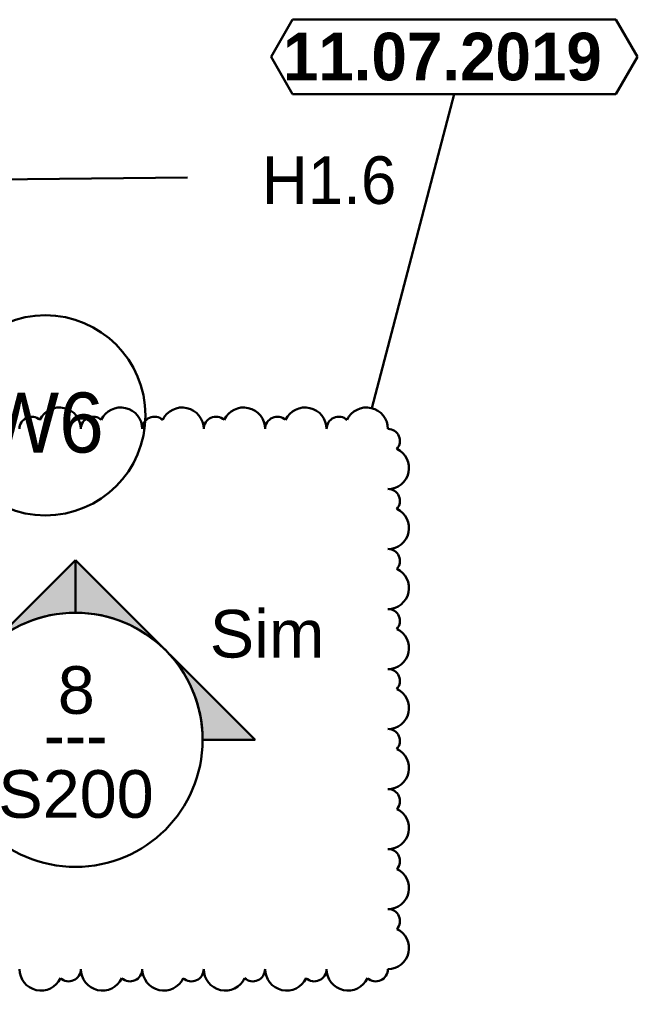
# Model space of a CAD drawing. Header units: inches. Extents: x -4126 to 627, y 9773 to 12338.
# Drawn here: x -558.6 to -441.9, y 11556.9 to 11740.3 of the extents above; entities that cross this region are included whole.
import ezdxf

# ---------------------------------------------------------------- set-up
doc = ezdxf.new("R2010")
doc.units = ezdxf.units.IN
doc.header["$MEASUREMENT"] = 0
for name, color, linetype, lineweight in [('A-WALL-IDEN', 211, 'Continuous', 30), ('G-ANNO-REVC', 71, 'Continuous', 30), ('G-ANNO-REVC-IDEN', 71, 'Continuous', 30), ('G-ANNO-SYMB', 111, 'Continuous', 30), ('S-BEAM-IDEN', 2, 'Continuous', 30)]:
    doc.layers.add(name, color=color, linetype=linetype, lineweight=lineweight)
doc.styles.add('Arial_1', font='arial.ttf', dxfattribs={"height": 9})
doc.styles.add('Century Gothic', font='', dxfattribs={"height": 9})
doc.styles.add('Century Gothic_2', font='', dxfattribs={"height": 11.338583})
doc.styles.add('Century Gothic_B', font='', dxfattribs={"height": 9})
doc.styles.get('Century Gothic').set_extended_font_data('Century Gothic')
doc.styles.get('Century Gothic_2').set_extended_font_data('Century Gothic')
doc.styles.get('Century Gothic_B').set_extended_font_data('Century Gothic', bold=True)

# ---------------------------------------------------------------- blocks, each defined once
blk = doc.blocks.new('Wall Type - Familia4-287244-FRAMING PLAN - 2ND FLOOR AT RAMP')
at = {"layer": 'A-WALL-IDEN'}
blk.add_circle((0, 0), 0.1969, dxfattribs=at)
blk = doc.blocks.new('Section - Section Head - Filled-1738293-FRAMING PLAN - 2ND FLOOR AT RAMP')
at = {"layer": 'G-ANNO-SYMB', "lineweight": 9}
h = blk.add_hatch(color=256, dxfattribs=at)
edge = h.paths.add_edge_path(flags=0)
edge.add_line((-0.4268, 0.1768), (-0.25, 0.3536))
edge.add_line((-0.25, 0.3536), (-0.25, 0.25))
edge.add_arc((-0.25, 0), 0.25, 90, 135)
h = blk.add_hatch(color=256, dxfattribs=at)
edge = h.paths.add_edge_path(flags=0)
edge.add_arc((-0.25, 0), 0.25, 45, 90)
edge.add_line((-0.25, 0.25), (-0.25, 0.3536))
edge.add_line((-0.25, 0.3536), (-0.0732, 0.1768))
h = blk.add_hatch(color=256, dxfattribs=at)
edge = h.paths.add_edge_path(flags=0)
edge.add_arc((-0.25, 0), 0.2503, 137.9216, 180)
edge.add_line((-0.5003, 0), (-0.6036, 0))
edge.add_line((-0.6036, 0), (-0.4358, 0.1678))
h = blk.add_hatch(color=256, dxfattribs=at)
edge = h.paths.add_edge_path(flags=0)
edge.add_line((-0.0642, 0.1678), (0.1036, 0))
edge.add_line((0.1036, 0), (0.0003, 0))
edge.add_arc((-0.25, 0), 0.2503, 0, 42.0784)
at = {"layer": 'G-ANNO-SYMB'}
for p, q in [((-0.25, 0.3536), (-0.4268, 0.1768)), ((-0.25, 0.25), (-0.25, 0.3536)), ((-0.0732, 0.1768), (-0.25, 0.3536)), ((-0.25, 0.3536), (-0.25, 0.25)), ((-0.4358, 0.1678), (-0.6036, 0)), ((0.1036, 0), (-0.0642, 0.1678)), ((-0.6036, 0), (-0.5003, 0)), ((0.0003, 0), (0.1036, 0))]:
    blk.add_line(p, q, dxfattribs=at)
for centre, radius, start, end in [((-0.2503, 0), 0.25, 360, 180), ((-0.25, 0), 0.25, 90, 135), ((-0.25, 0), 0.25, 45, 90), ((-0.25, 0), 0.2503, 137.9216, 180), ((-0.25, 0), 0.2503, 0, 42.0784), ((-0.2503, 0), 0.25, 180, 360)]:
    blk.add_arc(centre, radius, start, end, dxfattribs=at)
blk = doc.blocks.new('Family - ___-1979156-FRAMING PLAN - 2ND FLOOR AT RAMP')
at = {"layer": 'G-ANNO-REVC'}
for centre, radius, start, end in [((-3137.78, 11662.99), 4.06, 0, 154.7912), ((-3126.18, 11662.99), 4.06, 0, 154.7912), ((-3114.58, 11662.99), 4.06, 0, 154.7912), ((-3102.98, 11662.99), 4.06, 0, 154.7912), ((-3091.38, 11662.99), 4.06, 0, 154.7912), ((-3079.78, 11662.99), 4.06, 0, 154.7912), ((-3143, 11662.99), 2.32, 48.1897, 180), ((-3131.4, 11662.99), 2.32, 48.1897, 180), ((-3119.8, 11662.99), 2.32, 48.1897, 180), ((-3108.2, 11662.99), 2.32, 48.1897, 180), ((-3096.6, 11662.99), 2.32, 48.1897, 180), ((-3085, 11662.99), 2.32, 48.1897, 180), ((-3075.72, 11660.72), 2.27, 318.1897, 90), ((-3075.72, 11655.62), 3.97, 270, 64.7912), ((-3075.72, 11649.39), 2.27, 318.1897, 90), ((-3075.72, 11644.29), 3.97, 270, 64.7912), ((-3075.72, 11638.06), 2.27, 318.1897, 90), ((-3075.72, 11632.96), 3.97, 270, 64.7912), ((-3075.72, 11626.72), 2.27, 318.1897, 90), ((-3075.72, 11621.62), 3.97, 270, 64.7912), ((-3075.72, 11615.39), 2.27, 318.1897, 90), ((-3075.72, 11610.29), 3.97, 270, 64.7912), ((-3075.72, 11604.06), 2.27, 318.1897, 90), ((-3075.72, 11598.96), 3.97, 270, 64.7912), ((-3075.72, 11592.72), 2.27, 318.1897, 90), ((-3075.72, 11587.62), 3.97, 270, 64.7912), ((-3075.72, 11581.39), 2.27, 318.1897, 90), ((-3075.72, 11576.29), 3.97, 270, 64.7912), ((-3075.72, 11570.06), 2.27, 318.1897, 90), ((-3075.72, 11564.96), 3.97, 270, 64.7912), ((-3141.26, 11560.99), 4.06, 180, 334.7912), ((-3136.04, 11560.99), 2.32, 228.1897, 0), ((-3129.66, 11560.99), 4.06, 180, 334.7912), ((-3124.44, 11560.99), 2.32, 228.1897, 0), ((-3118.06, 11560.99), 4.06, 180, 334.7912), ((-3112.84, 11560.99), 2.32, 228.1897, 0), ((-3106.46, 11560.99), 4.06, 180, 334.7912), ((-3101.24, 11560.99), 2.32, 228.1897, 0), ((-3094.86, 11560.99), 4.06, 180, 334.7912), ((-3089.64, 11560.99), 2.32, 228.1897, 0), ((-3083.26, 11560.99), 4.06, 180, 334.7912), ((-3078.04, 11560.99), 2.32, 228.1897, 0)]:
    blk.add_arc(centre, radius, start, end, dxfattribs=at)
blk = doc.blocks.new('Revision Tag - Revision Tag-1737979-FRAMING PLAN - 2ND FLOOR AT RAMP')
at = {"layer": 'G-ANNO-REVC-IDEN'}
for p, q in [((-0.3198, 0.0667), (-0.3623, -0.0068)), ((0.3163, 0.0667), (-0.3198, 0.0667)), ((0.3587, -0.0068), (0.3163, 0.0667)), ((-0.3623, -0.0068), (-0.3198, -0.0804)), ((0.3163, -0.0804), (0.3587, -0.0068)), ((-0.3198, -0.0804), (0.3163, -0.0804))]:
    blk.add_line(p, q, dxfattribs=at)

msp = doc.modelspace()

# ---------------------------------------------------------------- linework, layer by layer
at = {"layer": 'G-ANNO-REVC-IDEN'}
msp.add_line((-492.027, 11666.916), (-476.463, 11726.216), dxfattribs=at)
at = {"layer": 'S-BEAM-IDEN'}
msp.add_line((-579.581, 11709.981), (-526.856, 11710.472), dxfattribs=at)

# ---------------------------------------------------------------- block references
at = {"layer": 'A-WALL-IDEN', "xscale": 95.99999999999994, "yscale": 95.99999999999994, "zscale": 95.99999999999994}
msp.add_blockref('Wall Type - Familia4-287244-FRAMING PLAN - 2ND FLOOR AT RAMP', (-553.703, 11665.559), dxfattribs=at)
at = {"layer": 'G-ANNO-REVC'}
msp.add_blockref('Family - ___-1979156-FRAMING PLAN - 2ND FLOOR AT RAMP', (2586.724, 0), dxfattribs=at)
at = {"layer": 'G-ANNO-REVC-IDEN', "xscale": 95.99999999999994, "yscale": 95.99999999999994, "zscale": 95.99999999999994}
msp.add_blockref('Revision Tag - Revision Tag-1737979-FRAMING PLAN - 2ND FLOOR AT RAMP', (-476.293, 11733.931), dxfattribs=at)
at = {"layer": 'G-ANNO-SYMB', "extrusion": (0, 0, -1), "xscale": 95.99999999999994, "yscale": 95.99999999999994, "zscale": 95.99999999999994}
msp.add_blockref('Section - Section Head - Filled-1738293-FRAMING PLAN - 2ND FLOOR AT RAMP', (572.028, 11604.285), dxfattribs=at)

# ---------------------------------------------------------------- texts
at = {"layer": 'A-WALL-IDEN', "lineweight": 9, "insert": (-565.408, 11669.878), "char_height": 11.3386, "width": 28.785, "attachment_point": 1, "style": 'Century Gothic_2'}
msp.add_mtext('W6', dxfattribs=at)
at = {"layer": 'G-ANNO-REVC-IDEN', "lineweight": 9, "insert": (-508.844, 11737.825), "char_height": 9, "width": 78.78, "attachment_point": 1, "style": 'Century Gothic_B'}
msp.add_mtext('11.07.2019', dxfattribs=at)
at = {"layer": 'G-ANNO-SYMB', "lineweight": 9, "char_height": 9, "attachment_point": 1}
for s, insert, width, style in [('Sim', (-522.647, 11628.825), 26.664, 'Arial_1'), ('8', (-551.349, 11618.194), 8.484, 'Arial_1'), ('---', (-554, 11609.687), 15.453, 'Century Gothic'), ('S200', (-562.593, 11598.558), 35.754, 'Arial_1')]:
    msp.add_mtext(s, dxfattribs=dict(at, insert=insert, width=width, style=style))
at = {"layer": 'S-BEAM-IDEN', "lineweight": 9, "insert": (-512.827, 11714.49), "char_height": 9, "width": 31.815, "attachment_point": 1, "style": 'Century Gothic'}
msp.add_mtext('H1.6', dxfattribs=at)

doc.saveas('drawing.dxf')
